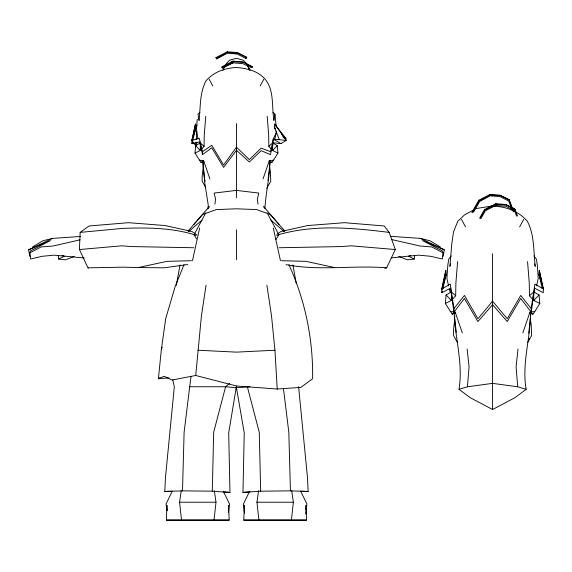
<?xml version="1.0" encoding="UTF-8"?>
<svg xmlns="http://www.w3.org/2000/svg" width="572" height="572" viewBox="0 0 572 572"><rect width="100%" height="100%" fill="white"/><g stroke="black" fill="none" stroke-linecap="round" stroke-linejoin="round"><path stroke-width="0.86" d="M195.009 153.096L195.653 145.667L200.314 142.907L200.314 150.429L195.009 153.096L201.015 162.491L203.718 161.368L203.646 160.668L199.392 160.174M445.352 303.482L446.088 295.016L451.401 291.87L451.394 300.436L445.352 303.482L452.195 314.178L455.276 312.898L455.19 312.105L450.35 311.54M236.465 386.093L228.7 432.897L229.965 492.421L212.276 491.184L213.671 432.282L225.597 386.736L229.672 383.333M531.209 312.19L531.224 308.565L534.884 284.084L543.4 289.003L543.257 292.707L534.577 288.174L531.209 312.19L520.742 298.455L507.235 321.55L492.578 304.697L477.92 321.55L464.414 298.484L453.946 312.19L450.572 288.174L441.899 292.707L441.756 289.003L445.845 270.413L446.203 274.36L442.685 289.368M298.605 386.736L307.5 477.756L308.129 491.47L290.433 490.862L260.66 491.184L242.971 492.421L244.237 432.897L236.465 387.773L225.597 386.736L189.704 386.736L184.105 432.346L182.504 490.862L164.808 491.47L165.437 477.756L174.331 386.736L172.787 379.879M279.315 139.611L274.388 127.535L274.703 124.067L286.214 140.39L280.959 143.636L273.344 142.8L270.384 154.633L261.197 150.679L249.335 161.99L236.465 150.243L223.602 167.403L211.74 147.798L202.552 154.633L199.592 141.906L191.977 143.636L191.849 140.39L192.785 140.204L195.753 127.535L195.445 124.067L191.849 140.39L195.653 145.667L200.314 150.429L204.068 146.346L204.261 135.078L205.756 116.345M446.088 295.016L451.394 300.436L455.677 295.788L455.891 282.954L457.6 261.611M228.543 507.057L228.657 505.326L229.157 520.105L166.402 520.105L166.902 505.326L167.26 510.51M305.734 509.645L306.034 505.326L306.528 520.105L243.779 520.105L244.28 505.326L244.516 508.78M88.181 268.247L79.422 249.542L80.159 232.389L89.089 225.976L128.507 222.687L165.251 225.561L192.056 231.546L196.818 234.892M264.979 208.079C265.737 192.75 269.784 177.399 269.87 161.847M454.211 313.134C455.133 338.638 463.277 363.735 459.001 389.317L470.22 397.69L492.578 409.523L514.936 397.69L526.154 389.317C521.871 365.222 529.565 341.62 530.38 317.596M530.53 314.993L530.63 313.256M197.183 119.355L196.382 131.067L198.084 138.853M459.001 389.317L467.431 386.786L469.061 366.766L467.131 349.013M184.027 264.679L175.268 286.179L165.73 318.475L161.34 349.592L158.394 378.778L164.1 376.297L172.065 380.022L195.717 375.482L201.423 315.858L206.049 285.221M270.177 161.311L267.982 180.437M531.023 312.262L528.757 333.176M542.277 288.538L538.946 274.36L539.303 270.413L543.021 288.317L542.542 286.672M195.996 142.106L195.653 145.667L196.975 142.485M196.253 139.439L197.025 131.431M398.784 256.406L407.357 259.838L414.192 259.087L414.564 255.605M214.028 520.177L215.987 502.216L214.357 490.733M291.405 520.177L293.357 502.216L291.734 490.733M518.017 349.013L516.094 366.766L517.724 386.786L526.154 389.317M443.121 256.435L444.337 249.814L422.515 240.59L442.535 250.972L442.993 252.788L442.292 259.002L430.687 256.285L418.725 255.155L391.434 257.843M228.521 512.398L229.486 503.939L223.359 491.341M305.698 514.092L306.864 503.939L300.729 491.341M214.915 204.204L215.565 199.049L214.128 193.079L236.465 190.39L258.809 193.079L257.371 199.049L258.022 204.204M189.704 386.736L191.019 376.462M207.843 208.93L208.301 205.505L204.719 182.418L202.76 161.311M181.531 520.177L179.572 502.216L181.202 490.733M258.909 520.177L256.95 502.216L258.58 490.733M273.037 112.348L274.946 114.193L273.924 120.528C271.428 106.02 274.989 87.051 262.355 76.469C255.155 70.134 245.731 68.347 236.465 67.453C225.039 68.032 213.499 71.979 205.949 80.917C199.528 93.093 200.622 107.25 199.013 120.528L197.991 114.193L199.9 112.348M203.067 161.847C203.882 168.347 201.623 174.703 202.166 181.252L205.434 186.937M454.668 315.858C454.997 322.422 452.938 328.907 453.51 335.549L457.35 342.228M176.276 285.421L180.066 264.95M245.946 58.501L246.246 57.007L237.351 52.567L227.22 51.823L215.944 57.629L216.831 58.859L227.248 53.203L237.216 54.004L245.946 58.501L246.711 57.579L246.246 57.007M274.682 139.647L276.555 131.067M536.593 285.886L538.231 278.385L537.33 265.043L536.4 259.166L533.926 255.884M192.478 260.632L199.671 227.971M195.445 124.067L192.178 139.782M445.845 270.413L442.135 288.317L443.093 285.035M191.977 143.636L192.378 141.92M441.899 292.707L442.292 291.034M450.536 263.921L449.921 266.38L451.83 243.436L453.56 231.732L457.814 221.264L464.536 214.886L473.859 209.81M84.177 258.001L54.211 255.155L42.249 256.285L30.645 259.002L29.944 252.788L30.402 250.972L50.422 240.59L28.6 249.814L29.816 256.435M286.214 140.39L273.609 139.218L270.399 151.637L261.168 148.148L249.342 159.581L236.465 147.183L223.595 164.993L211.769 145.267L202.538 151.637L202.552 154.633M193.608 134.885L195.753 127.535M443.572 283.39L444.287 280.931M444.766 279.286L446.203 274.36M528.721 340.311L529.243 338.653M194.509 233.884L205.813 212.798M197.061 124.975L191.849 140.39L199.328 138.31L202.538 151.637M263.034 178.95L269.29 160.668L273.545 160.174L277.928 153.096L277.284 145.667L272.615 142.907L272.937 139.575L276.047 133.369M522.837 332.933L529.958 312.105L534.806 311.54L539.796 303.482L539.067 295.016L533.755 291.87L529.479 295.788L533.762 300.436L539.796 303.482M161.34 349.592L162.241 347.147M384.756 268.247L386.651 267.832L395.309 249.542L389.189 232.389L384.241 225.976L344.43 222.687L307.686 225.561L280.881 231.546L276.798 234.413M172.208 491.341L166.073 503.939L166.852 510.71M249.578 491.341L243.45 503.939L244.516 513.241M222.916 70.377L226.012 64.071L229.501 60.217L236.465 58.287L243.214 60.217L246.925 64.071M260.203 85.893L263.778 79.265M519.612 226.927L523.687 219.383M208.394 208.137L209.252 206.585L188.109 231.031M471.857 212.584L478.785 200.229L490.054 194.43L500.185 195.166L509.08 199.607L513.613 211.74M472.708 212.326L479.164 200.808L490.69 194.995L500.736 195.738L509.552 200.186M479.708 218.032L484.47 209.538L495.738 203.732L505.877 204.476L514.771 208.916L517.56 216.094M480.115 218.561L484.849 210.117L496.374 204.304L506.427 205.048L515.236 209.488M473.537 212.183L479.672 201.458L490.09 195.803L500.057 196.604L508.787 201.101L512.39 210.853M480.981 218.425L485.356 210.768L495.774 205.448L505.741 206.249L514.471 210.41L516.573 216.094M266.681 188.36L270.77 181.252L270.384 171.529L269.576 167.017M527.806 342.228L531.645 335.549L531.209 324.467L530.287 319.333M275.911 239.546L279.115 234.527C314.943 224.317 352.767 227.863 389.189 232.389M271.922 162.491L269.29 160.668L269.219 161.368L271.922 162.491L273.545 160.174M532.954 314.178L529.958 312.105L529.879 312.898L532.954 314.178L534.806 311.54M451.229 255.884L448.755 259.166L447.826 265.043L446.918 278.385L448.562 285.886M453.946 312.19L453.932 308.565L464.443 295.438L477.913 318.726L492.578 301.187L507.242 318.726L520.713 295.438L531.224 308.565M252.402 66.888L251.637 67.803L242.907 63.649L232.94 62.849L222.015 67.51L221.636 66.938L232.904 61.133L243.036 61.869L252.402 66.888L243.586 62.441L233.533 61.697L222.015 67.51M193.994 224.424L202.581 214.507L216.302 209.588L236.465 208.794L256.635 209.588L270.349 214.507L284.827 231.031M277.284 145.667L272.622 150.429L268.869 146.346L268.676 135.078L267.181 116.345M539.067 295.016L533.762 300.436L533.755 291.87M268.869 146.346L272.615 142.907L272.622 150.429L277.928 153.096M188.66 231.624L201.995 220.106M201.015 162.491L203.646 160.668L209.903 178.95M452.195 314.178L455.19 312.105L462.319 332.933M227.363 64.879L222.522 68.161L232.94 62.849M230.823 62.541L232.904 61.133L233.533 61.697M159.845 377.806L158.394 378.778L169.04 377.849M32.697 246.847L42.9 240.783L52.445 238.402L80.495 236.45M441.756 289.003L450.271 284.084L453.932 308.565M28.6 249.814L52.445 238.402M29.944 252.788L41.112 246.947L52.946 246.017L80.109 239.825M58.373 255.605L58.744 259.087L64.25 256.235L62.083 255.255M216.33 58.208L227.849 52.395L237.902 53.139L246.711 57.579M276.791 235.635L279.115 234.527M410.853 255.255L408.687 256.235L414.192 259.087M74.153 256.406L65.58 259.838L58.744 259.087M88.174 267.832L123.581 267.167L138.209 267.567L166.96 261.361L191.427 260.703M476.183 208.537L492.578 205.927M187.68 264.529L164.336 267.803L138.209 267.567M467.431 386.786L492.578 383.354L517.724 386.786M236.465 387.773L249.964 386.736M80.159 232.389L122.88 228.385C146.675 227.52 170.799 227.699 193.822 234.527L196.146 235.635M79.422 249.542L121.657 245.824L131.324 246.561L193.887 247.748M242.971 492.421L250.05 491.863M195.717 375.482L236.465 386L277.213 389.031L300.872 387.373L312.627 378.757C313.191 339.503 305.255 300.4 288.91 264.679M166.402 520.105L229.157 520.105M243.779 520.105L306.528 520.105M277.213 389.031L274.946 350.228L236.465 352.137L197.991 350.228M164.808 491.47L172.608 491.191M279.05 247.748L341.606 246.561L351.279 245.824L395.309 249.542M286.122 264.65C319.29 271.107 353.174 265.079 386.651 267.832M179.572 502.216L215.987 502.216M256.95 502.216L293.357 502.216M182.504 490.862L212.276 491.184M281.51 260.703L305.97 261.361L334.727 267.567M300.329 491.191L308.129 491.47M390.683 236.329L420.491 238.402L430.037 240.783L440.233 246.847M223.774 491.934L229.965 492.421M494.301 206.206C506.792 206.757 519.111 211.647 527.341 221.264C534.656 235.135 533.404 251.258 535.235 266.38L534.62 263.921M391.977 239.632L419.991 246.017L431.824 246.947L442.993 252.788M420.491 238.402L444.337 249.814M273.609 139.218L280.959 143.636M270.27 219.534L284.277 231.624M490.054 194.43L490.69 194.995M495.738 203.732L496.374 204.304M227.22 51.823L227.849 52.395M451.401 291.87L455.677 295.788M200.314 142.907L204.068 146.346M281.41 134.213L285.886 138.46L285.886 139.782L282.861 136.558M278.943 224.424L263.685 206.585L264.543 208.137M274.703 124.067L285.886 138.46M215.944 57.629L216.831 58.859M484.47 209.538L484.849 210.117M478.785 200.229L479.164 200.808M193.822 234.527L196.568 238.824M267.124 212.798L278.428 233.884M461.468 219.383L465.536 226.927M209.159 79.265L212.727 85.893M247.697 65.651L250.021 70.377M247.597 65.558L249.628 69.999M509.08 199.607L512.004 207.922M449.285 289.225L450.378 292.564M538.946 274.36L540.862 280.931M247.34 386.736L259.266 432.282L260.66 491.184M539.303 270.413L543.4 289.003M273.266 227.971L280.459 260.632M456.227 332.303L454.869 319.333M204.447 177.849L203.36 167.017M204.783 179.579L205.126 181.303M292.871 264.95L296.339 283.719M274.946 114.193L276.269 126.884M266.888 285.221L271.514 315.858L274.946 350.228M283.447 388.488L288.831 432.346L290.433 490.862M527.556 261.611L529.257 282.954L529.479 295.788M492.578 253.725L492.578 409.523M236.465 123.573L236.465 197.669M236.465 229.801L236.465 259.831M275.668 128.75L274.388 127.535L275.597 128.822"/></g></svg>
